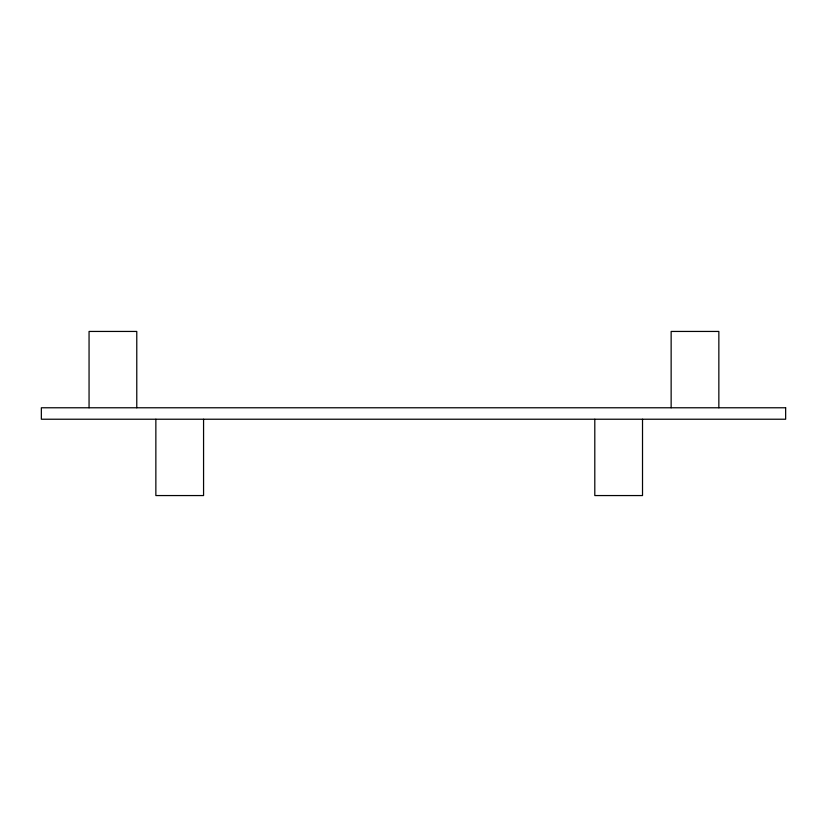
<?xml version="1.0" encoding="UTF-8"?>
<svg xmlns="http://www.w3.org/2000/svg" width="827" height="827" viewBox="0 0 827 827"><rect width="100%" height="100%" fill="white"/><g stroke="black" fill="none" stroke-linecap="round" stroke-linejoin="round"><path stroke-width="1.24" d="M718.849 407.773L718.849 331.441L671.142 331.441L671.142 407.773M642.517 419.227L642.517 495.559L594.799 495.559L594.799 419.227M203.566 419.227L203.566 495.559L155.858 495.559L155.858 419.227M136.775 407.773L136.775 331.441L89.058 331.441L89.058 407.773M785.65 407.773L41.35 407.773L41.35 419.227L785.65 419.227L785.65 407.773"/></g></svg>
